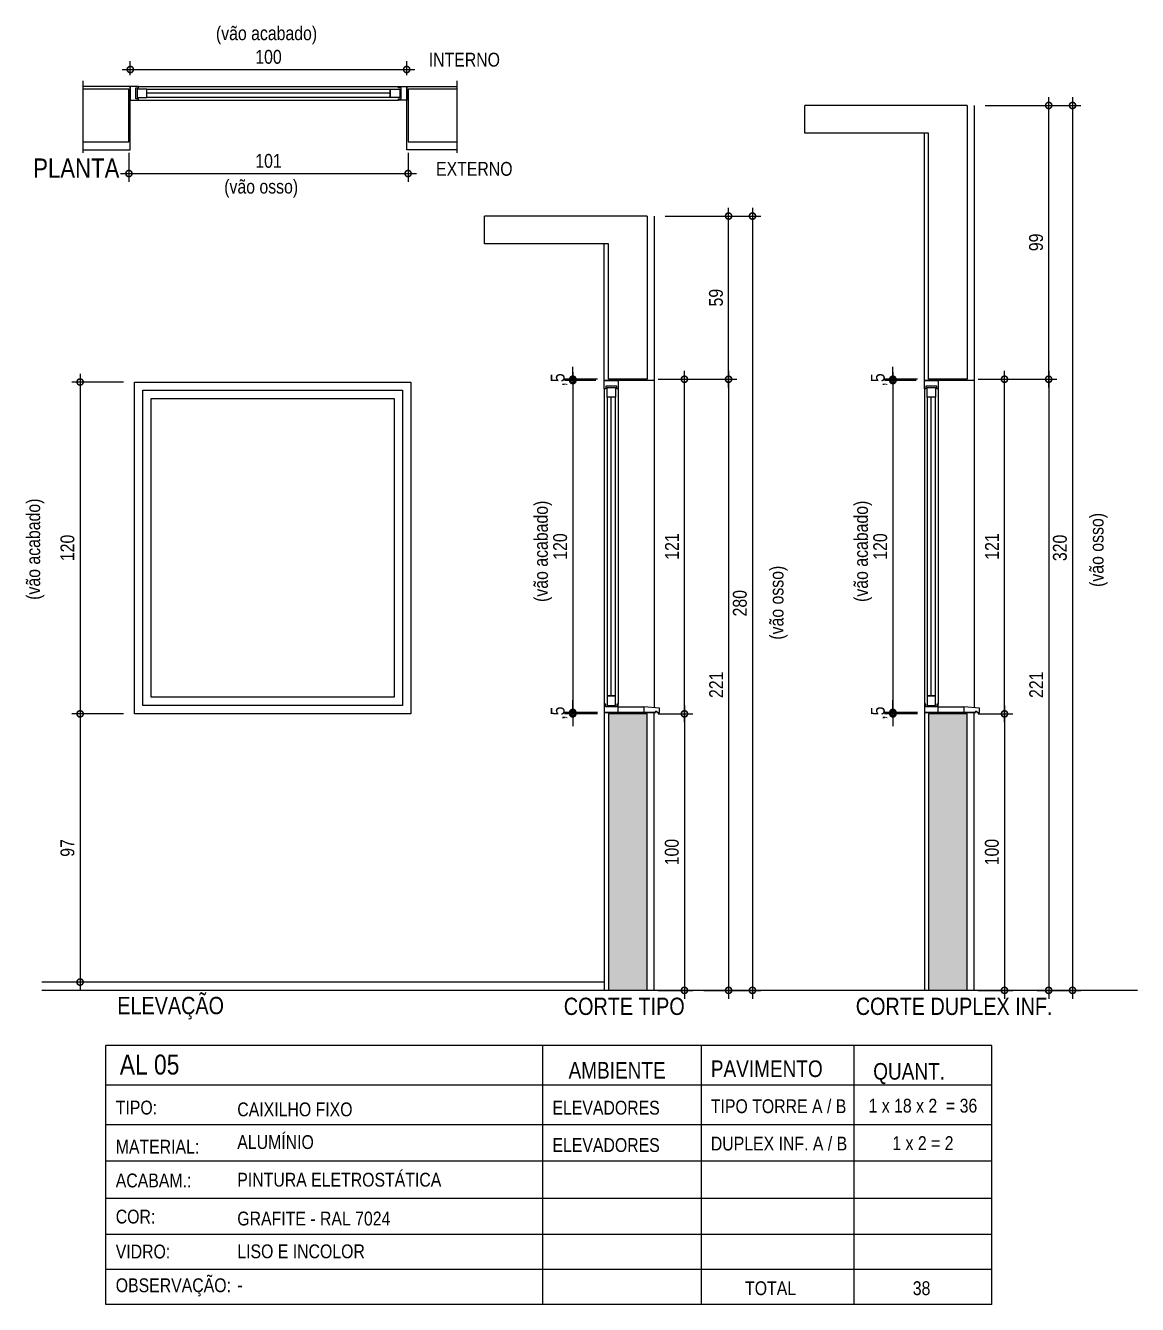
# Model space of a CAD drawing. Header units: metres. Extents: x -0.2 to 51.6, y -20.8 to 5.5.
# Drawn here: x 17.155 to 21.179, y 0.379 to 5.004 of the extents above; entities that cross this region are included whole.
import ezdxf

# ---------------------------------------------------------------- set-up
doc = ezdxf.new("R2010")
doc.units = ezdxf.units.M
for name, color, linetype in [('ARQ-ALV ACAB', 4, 'Continuous'), ('ARQ-ALV OSSO', 5, 'Continuous'), ('ARQ-AUX', 7, 'Continuous'), ('ARQ-AUX1', 1, 'Continuous'), ('ARQ-AUX2', 2, 'Continuous'), ('ARQ-CAX', 1, 'Continuous'), ('ARQ-CAX @ 1', 1, 'Continuous'), ('ARQ-DIM', 2, 'Continuous'), ('ARQ-ENCH', 1, 'Continuous'), ('ARQ-EST', 2, 'Continuous'), ('ARQ-TXT', 2, 'Continuous'), ('ES-CORTE', 2, 'Continuous')]:
    doc.layers.add(name, color=color, linetype=linetype)
doc.styles.add('Adesa', font='ARIALN.TTF')
doc.styles.get("Standard").update_dxf_attribs({"font": 'arial.ttf'})
doc.dimstyles.new('ADESA 1-0025', dxfattribs={"dimtxt": 0.05, "dimasz": 0.045, "dimexe": 0.03, "dimexo": 0.04, "dimgap": 0.02, "dimtad": 1, "dimtoh": 1, "dimdec": 0, "dimlfac": 100, "dimzin": 4, "dimtxsty": 'Adesa', "dimblk": 'DOTSMALL', "dimcen": 1, "dimdle": 0.03, "dimclrd": 1, "dimclre": 1, "dimclrt": 256, "dimazin": 1, "dimtm": 1e-09, "dimtfac": 1, "dimtdec": 0, "dimtix": 1, "dimtmove": 2, "dimatfit": 0, "dimldrblk": 'DOTSMALL', "dimfxl": 0.8, "dimtvp": 2, "dimtolj": 1, "dimtzin": 0, "dimarcsym": 0})

# ---------------------------------------------------------------- blocks, each defined once
blk = doc.blocks.new('_DotSmall')
at = {"color": 0, "linetype": 'ByBlock', "const_width": 0.5}
blk.add_lwpolyline([(-0.0625, 0, 1), (0.0625, 0, 1)], format="xyb", close=True, dxfattribs=at)
blk = doc.blocks.new('*D80')
at = {"layer": 'ARQ-DIM', "color": 1, "lineweight": -2, "transparency": 16777216}
for p, q in [((17.5345, 4.8238), (17.5345, 4.8748)), ((18.5345, 4.8238), (18.5345, 4.8748)), ((17.5045, 4.8448), (18.5645, 4.8448))]:
    blk.add_line(p, q, dxfattribs=at)
at = {"layer": 'Defpoints', "color": 0, "transparency": 16777216}
for p in [(18.5345, 4.8448), (17.5345, 4.7838), (18.5345, 4.7838)]:
    blk.add_point(p, dxfattribs=at)
at = {"layer": 'ARQ-DIM', "color": 1, "lineweight": -2, "transparency": 16777216, "xscale": 0.045, "yscale": 0.045, "zscale": 0.045, "rotation": 180}
blk.add_blockref('_DotSmall', (17.5345, 4.8448), dxfattribs=at)
at = {"layer": 'ARQ-DIM', "color": 1, "lineweight": -2, "transparency": 16777216, "xscale": 0.045, "yscale": 0.045, "zscale": 0.045}
blk.add_blockref('_DotSmall', (18.5345, 4.8448), dxfattribs=at)
at = {"layer": 'ARQ-DIM', "transparency": 16777216, "insert": (18.0345, 4.8903), "char_height": 0.05, "attachment_point": 5, "style": 'Adesa'}
blk.add_mtext('\\A1;100', dxfattribs=at)
blk = doc.blocks.new('*D81')
at = {"layer": 'ARQ-DIM', "color": 1, "lineweight": -2, "transparency": 16777216}
for p, q in [((17.5295, 4.5438), (17.5295, 4.4386)), ((18.5395, 4.5438), (18.5395, 4.4386)), ((17.4995, 4.4686), (18.5695, 4.4686))]:
    blk.add_line(p, q, dxfattribs=at)
at = {"layer": 'Defpoints', "color": 0, "transparency": 16777216}
for p in [(17.5295, 4.5838), (18.5395, 4.5838), (18.5395, 4.4686)]:
    blk.add_point(p, dxfattribs=at)
at = {"layer": 'ARQ-DIM', "color": 1, "lineweight": -2, "transparency": 16777216, "xscale": 0.045, "yscale": 0.045, "zscale": 0.045, "rotation": 180}
blk.add_blockref('_DotSmall', (17.5295, 4.4686), dxfattribs=at)
at = {"layer": 'ARQ-DIM', "color": 1, "lineweight": -2, "transparency": 16777216, "xscale": 0.045, "yscale": 0.045, "zscale": 0.045}
blk.add_blockref('_DotSmall', (18.5395, 4.4686), dxfattribs=at)
at = {"layer": 'ARQ-DIM', "transparency": 16777216, "insert": (18.0345, 4.5141), "char_height": 0.05, "attachment_point": 5, "style": 'Adesa'}
blk.add_mtext('\\A1;101', dxfattribs=at)
blk = doc.blocks.new('*D71')
at = {"layer": 'ARQ-DIM', "color": 1, "lineweight": -2, "transparency": 16777216}
for p, q in [((17.5095, 3.7147), (17.3228, 3.7147)), ((17.3528, 3.7447), (17.3528, 2.4847)), ((17.5095, 2.5147), (17.3228, 2.5147))]:
    blk.add_line(p, q, dxfattribs=at)
at = {"layer": 'Defpoints', "color": 0, "transparency": 16777216}
for p in [(17.5495, 3.7147), (17.3528, 2.5147), (17.5495, 2.5147)]:
    blk.add_point(p, dxfattribs=at)
at = {"layer": 'ARQ-DIM', "color": 1, "lineweight": -2, "transparency": 16777216, "xscale": 0.045, "yscale": 0.045, "zscale": 0.045}
for p, rotation in [((17.3528, 3.7147), 90), ((17.3528, 2.5147), 270)]:
    blk.add_blockref('_DotSmall', p, dxfattribs=dict(at, rotation=rotation))
at = {"layer": 'ARQ-DIM', "transparency": 16777216, "insert": (17.3072, 3.1147), "char_height": 0.05, "attachment_point": 5, "rotation": 90, "style": 'Adesa'}
blk.add_mtext('\\A1;120', dxfattribs=at)
blk = doc.blocks.new('*D72')
at = {"layer": 'ARQ-DIM', "color": 1, "lineweight": -2, "transparency": 16777216}
for p, q in [((17.3528, 2.5447), (17.3528, 1.5147)), ((17.5095, 2.5147), (17.3228, 2.5147)), ((17.5095, 1.5447), (17.3228, 1.5447))]:
    blk.add_line(p, q, dxfattribs=at)
at = {"layer": 'Defpoints', "color": 0, "transparency": 16777216}
for p in [(17.5495, 2.5147), (17.3528, 1.5447), (17.5495, 1.5447)]:
    blk.add_point(p, dxfattribs=at)
at = {"layer": 'ARQ-DIM', "color": 1, "lineweight": -2, "transparency": 16777216, "xscale": 0.045, "yscale": 0.045, "zscale": 0.045}
for p, rotation in [((17.3528, 2.5147), 90), ((17.3528, 1.5447), 270)]:
    blk.add_blockref('_DotSmall', p, dxfattribs=dict(at, rotation=rotation))
at = {"layer": 'ARQ-DIM', "transparency": 16777216, "insert": (17.3072, 2.0297), "char_height": 0.05, "attachment_point": 5, "rotation": 90, "style": 'Adesa'}
blk.add_mtext('\\A1;97', dxfattribs=at)
blk = doc.blocks.new('*D73')
at = {"layer": 'ARQ-DIM', "color": 1, "lineweight": -2, "transparency": 16777216}
for p, q in [((19.4695, 4.3147), (19.7293, 4.3147)), ((19.6993, 3.6947), (19.6993, 4.3447)), ((19.4445, 3.7247), (19.7293, 3.7247))]:
    blk.add_line(p, q, dxfattribs=at)
at = {"layer": 'Defpoints', "color": 0, "transparency": 16777216}
for p in [(19.4295, 4.3147), (19.6993, 4.3147), (19.4045, 3.7247)]:
    blk.add_point(p, dxfattribs=at)
at = {"layer": 'ARQ-DIM', "color": 1, "lineweight": -2, "transparency": 16777216, "xscale": 0.045, "yscale": 0.045, "zscale": 0.045}
for p, rotation in [((19.6993, 4.3147), 90), ((19.6993, 3.7247), 270)]:
    blk.add_blockref('_DotSmall', p, dxfattribs=dict(at, rotation=rotation))
at = {"layer": 'ARQ-DIM', "transparency": 16777216, "insert": (19.6538, 4.0197), "char_height": 0.05, "attachment_point": 5, "rotation": 90, "style": 'Adesa'}
blk.add_mtext('\\A1;59', dxfattribs=at)
blk = doc.blocks.new('*D74')
at = {"layer": 'ARQ-DIM', "color": 1, "lineweight": -2, "transparency": 16777216}
for p, q in [((19.7174, 4.3147), (19.8157, 4.3147)), ((19.7857, 4.3447), (19.7857, 1.4847)), ((19.728, 1.5147), (19.8157, 1.5147))]:
    blk.add_line(p, q, dxfattribs=at)
at = {"layer": 'Defpoints', "color": 0, "transparency": 16777216}
for p in [(19.6774, 4.3147), (19.688, 1.5147), (19.7857, 1.5147)]:
    blk.add_point(p, dxfattribs=at)
at = {"layer": 'ARQ-DIM', "color": 1, "lineweight": -2, "transparency": 16777216, "xscale": 0.045, "yscale": 0.045, "zscale": 0.045}
for p, rotation in [((19.7857, 4.3147), 90), ((19.7857, 1.5147), 270)]:
    blk.add_blockref('_DotSmall', p, dxfattribs=dict(at, rotation=rotation))
at = {"layer": 'ARQ-DIM', "transparency": 16777216, "insert": (19.7402, 2.9147), "char_height": 0.05, "attachment_point": 5, "rotation": 90, "style": 'Adesa'}
blk.add_mtext('\\A1;280', dxfattribs=at)
blk = doc.blocks.new('*U83')
at = {"color": 0, "linetype": 'ByBlock', "ltscale": 0.5}
for points in [[(0.02, -0.045), (0.02, -0.045), (0.02, -0.045), (0.02, -0.045), (0.02, -0.045), (0.02, -0.045), (0.02, -0.045), (0.02, -0.045), (0.02, -0.045), (0.03, -0.045), (0.03, -0.05), (0, -0.05), (0, 0), (0.03, 0), (0.03, -0.005), (0.02, -0.005), (0.02, -0.045)], [(0.98, -0.045), (0.98, -0.045), (0.98, -0.045), (0.98, -0.045), (0.98, -0.045), (0.98, -0.045), (0.98, -0.045), (0.98, -0.045), (0.98, -0.045), (0.97, -0.045), (0.97, -0.05), (1, -0.05), (1, 0), (0.97, 0), (0.97, -0.005), (0.98, -0.005), (0.98, -0.045)], [(0.025, -0.01), (0.06, -0.01), (0.06, -0.04), (0.025, -0.04)], [(0.975, -0.01), (0.94, -0.01), (0.94, -0.04), (0.975, -0.04)]]:
    blk.add_lwpolyline(points, close=True, dxfattribs=at)
at = {"color": 8, "linetype": 'ByBlock', "ltscale": 0.5}
for points in [[(0.97, 0), (0.03, 0)], [(0.97, -0.05), (0.03, -0.05)]]:
    blk.add_lwpolyline(points, dxfattribs=at)
at = {"color": 7, "linetype": 'ByBlock', "ltscale": 0.5}
blk.add_lwpolyline([(0.94, -0.01), (0.94, -0.04), (0.06, -0.04), (0.06, -0.01)], close=True, dxfattribs=at)
blk.add_lwpolyline([(0.06, -0.025), (0.94, -0.025)], dxfattribs=at)
blk = doc.blocks.new('*D75')
at = {"layer": 'ARQ-DIM', "color": 1, "lineweight": -2, "transparency": 16777216}
for p, q in [((19.5395, 2.5447), (19.5395, 1.4847)), ((19.4445, 2.5147), (19.5695, 2.5147)), ((19.4445, 1.5147), (19.5695, 1.5147))]:
    blk.add_line(p, q, dxfattribs=at)
at = {"layer": 'Defpoints', "color": 0, "transparency": 16777216}
for p in [(19.4045, 2.5147), (19.4045, 1.5147), (19.5395, 1.5147)]:
    blk.add_point(p, dxfattribs=at)
at = {"layer": 'ARQ-DIM', "color": 1, "lineweight": -2, "transparency": 16777216, "xscale": 0.045, "yscale": 0.045, "zscale": 0.045}
for p, rotation in [((19.5395, 2.5147), 90), ((19.5395, 1.5147), 270)]:
    blk.add_blockref('_DotSmall', p, dxfattribs=dict(at, rotation=rotation))
at = {"layer": 'ARQ-DIM', "transparency": 16777216, "insert": (19.494, 2.0147), "char_height": 0.05, "attachment_point": 5, "rotation": 90, "style": 'Adesa'}
blk.add_mtext('\\A1;100', dxfattribs=at)
blk = doc.blocks.new('*D76')
at = {"layer": 'ARQ-DIM', "color": 1, "lineweight": -2, "transparency": 16777216}
for p, q in [((19.5395, 2.4847), (19.5395, 3.7547)), ((19.4445, 3.7247), (19.5695, 3.7247)), ((19.4445, 2.5147), (19.5695, 2.5147))]:
    blk.add_line(p, q, dxfattribs=at)
at = {"layer": 'Defpoints', "color": 0, "transparency": 16777216}
for p in [(19.4045, 3.7247), (19.5395, 3.7247), (19.4045, 2.5147)]:
    blk.add_point(p, dxfattribs=at)
at = {"layer": 'ARQ-DIM', "color": 1, "lineweight": -2, "transparency": 16777216, "xscale": 0.045, "yscale": 0.045, "zscale": 0.045}
for p, rotation in [((19.5395, 3.7247), 90), ((19.5395, 2.5147), 270)]:
    blk.add_blockref('_DotSmall', p, dxfattribs=dict(at, rotation=rotation))
at = {"layer": 'ARQ-DIM', "transparency": 16777216, "insert": (19.4944, 3.1197), "char_height": 0.05, "attachment_point": 5, "rotation": 90, "style": 'Adesa'}
blk.add_mtext('\\A1;121', dxfattribs=at)
blk = doc.blocks.new('*D82')
at = {"layer": 'ARQ-DIM', "color": 1, "lineweight": -2, "transparency": 16777216}
for p, q in [((19.6993, 3.7547), (19.6993, 1.4847)), ((19.6095, 3.7247), (19.7293, 3.7247)), ((19.6095, 1.5147), (19.7293, 1.5147))]:
    blk.add_line(p, q, dxfattribs=at)
at = {"layer": 'Defpoints', "color": 0, "transparency": 16777216}
for p in [(19.5695, 3.7247), (19.5695, 1.5147), (19.6993, 1.5147)]:
    blk.add_point(p, dxfattribs=at)
at = {"layer": 'ARQ-DIM', "color": 1, "lineweight": -2, "transparency": 16777216, "xscale": 0.045, "yscale": 0.045, "zscale": 0.045}
for p, rotation in [((19.6993, 3.7247), 90), ((19.6993, 1.5147), 270)]:
    blk.add_blockref('_DotSmall', p, dxfattribs=dict(at, rotation=rotation))
at = {"layer": 'ARQ-DIM', "transparency": 16777216, "insert": (19.6542, 2.6197), "char_height": 0.05, "attachment_point": 5, "rotation": 90, "style": 'Adesa'}
blk.add_mtext('\\A1;221', dxfattribs=at)
blk = doc.blocks.new('*D77')
at = {"layer": 'ARQ-DIM', "color": 1, "lineweight": -2, "transparency": 16777216}
for p, q in [((19.1356, 3.7497), (19.1356, 2.4897)), ((19.2195, 3.7197), (19.1056, 3.7197)), ((19.2195, 2.5197), (19.1056, 2.5197))]:
    blk.add_line(p, q, dxfattribs=at)
at = {"layer": 'Defpoints', "color": 0, "transparency": 16777216}
for p in [(19.2595, 3.7197), (19.1356, 2.5197), (19.2595, 2.5197)]:
    blk.add_point(p, dxfattribs=at)
at = {"layer": 'ARQ-DIM', "color": 1, "lineweight": -2, "transparency": 16777216, "xscale": 0.045, "yscale": 0.045, "zscale": 0.045}
for p, rotation in [((19.1356, 3.7197), 90), ((19.1356, 2.5197), 270)]:
    blk.add_blockref('_DotSmall', p, dxfattribs=dict(at, rotation=rotation))
at = {"layer": 'ARQ-DIM', "transparency": 16777216, "insert": (19.09, 3.1197), "char_height": 0.05, "attachment_point": 5, "rotation": 90, "style": 'Adesa'}
blk.add_mtext('\\A1;120', dxfattribs=at)
blk = doc.blocks.new('*D78')
at = {"layer": 'ARQ-DIM', "color": 1, "lineweight": -2, "transparency": 16777216}
for p, q in [((19.1356, 3.7247), (19.1356, 3.7697)), ((19.2245, 3.7247), (19.1056, 3.7247)), ((19.2195, 3.7197), (19.1056, 3.7197)), ((19.1356, 3.7247), (19.1356, 3.7197)), ((19.1356, 3.7197), (19.1356, 3.6747))]:
    blk.add_line(p, q, dxfattribs=at)
at = {"layer": 'Defpoints', "color": 0, "transparency": 16777216}
for p in [(19.1356, 3.7197), (19.2595, 3.7197), (19.2645, 3.7247)]:
    blk.add_point(p, dxfattribs=at)
at = {"layer": 'ARQ-DIM', "color": 1, "lineweight": -2, "transparency": 16777216, "xscale": 0.045, "yscale": 0.045, "zscale": 0.045}
for p, rotation in [((19.1356, 3.7247), 270), ((19.1356, 3.7197), 90)]:
    blk.add_blockref('_DotSmall', p, dxfattribs=dict(at, rotation=rotation))
at = {"layer": 'ARQ-DIM', "transparency": 16777216, "insert": (19.0856, 3.7222), "char_height": 0.05, "attachment_point": 5, "rotation": 90, "style": 'Adesa'}
blk.add_mtext('\\A1;,5', dxfattribs=at)
blk = doc.blocks.new('*D79')
at = {"layer": 'ARQ-DIM', "color": 1, "lineweight": -2, "transparency": 16777216}
for p, q in [((19.1356, 2.5197), (19.1356, 2.5647)), ((19.2245, 2.5197), (19.1056, 2.5197)), ((19.2245, 2.5147), (19.1056, 2.5147)), ((19.1356, 2.5147), (19.1356, 2.5197)), ((19.1356, 2.5147), (19.1356, 2.4697))]:
    blk.add_line(p, q, dxfattribs=at)
at = {"layer": 'Defpoints', "color": 0, "transparency": 16777216}
for p in [(19.1356, 2.5197), (19.2645, 2.5197), (19.2645, 2.5147)]:
    blk.add_point(p, dxfattribs=at)
at = {"layer": 'ARQ-DIM', "color": 1, "lineweight": -2, "transparency": 16777216, "xscale": 0.045, "yscale": 0.045, "zscale": 0.045}
for p, rotation in [((19.1356, 2.5197), 270), ((19.1356, 2.5147), 90)]:
    blk.add_blockref('_DotSmall', p, dxfattribs=dict(at, rotation=rotation))
at = {"layer": 'ARQ-DIM', "transparency": 16777216, "insert": (19.0856, 2.5172), "char_height": 0.05, "attachment_point": 5, "rotation": 90, "style": 'Adesa'}
blk.add_mtext('\\A1;,5', dxfattribs=at)
blk = doc.blocks.new('*U84')
at = {"color": 0, "linetype": 'ByBlock', "ltscale": 0.5}
for points in [[(0.02, -0.045), (0.02, -0.045), (0.02, -0.045), (0.02, -0.045), (0.02, -0.045), (0.02, -0.045), (0.02, -0.045), (0.02, -0.045), (0.02, -0.045), (0.03, -0.045), (0.03, -0.05), (0, -0.05), (0, 0), (0.03, 0), (0.03, -0.005), (0.02, -0.005), (0.02, -0.045)], [(1.18, -0.045), (1.18, -0.045), (1.18, -0.045), (1.18, -0.045), (1.18, -0.045), (1.18, -0.045), (1.18, -0.045), (1.18, -0.045), (1.18, -0.045), (1.17, -0.045), (1.17, -0.05), (1.2, -0.05), (1.2, 0), (1.17, 0), (1.17, -0.005), (1.18, -0.005), (1.18, -0.045)], [(0.025, -0.01), (0.06, -0.01), (0.06, -0.04), (0.025, -0.04)], [(1.175, -0.01), (1.14, -0.01), (1.14, -0.04), (1.175, -0.04)]]:
    blk.add_lwpolyline(points, close=True, dxfattribs=at)
at = {"color": 8, "linetype": 'ByBlock', "ltscale": 0.5}
for points in [[(1.17, 0), (0.03, 0)], [(1.17, -0.05), (0.03, -0.05)]]:
    blk.add_lwpolyline(points, dxfattribs=at)
at = {"color": 7, "linetype": 'ByBlock', "ltscale": 0.5}
blk.add_lwpolyline([(1.14, -0.01), (1.14, -0.04), (0.06, -0.04), (0.06, -0.01)], close=True, dxfattribs=at)
blk.add_lwpolyline([(0.06, -0.025), (1.14, -0.025)], dxfattribs=at)
blk = doc.blocks.new('*D128')
at = {"layer": 'ARQ-DIM', "color": 1, "lineweight": -2, "transparency": 16777216}
for p, q in [((20.8575, 3.6947), (20.8575, 4.7447)), ((20.6277, 4.7147), (20.8875, 4.7147)), ((20.6027, 3.7247), (20.8875, 3.7247))]:
    blk.add_line(p, q, dxfattribs=at)
at = {"layer": 'Defpoints', "color": 0, "transparency": 16777216}
for p in [(20.5877, 4.7147), (20.8575, 4.7147), (20.5627, 3.7247)]:
    blk.add_point(p, dxfattribs=at)
at = {"layer": 'ARQ-DIM', "color": 1, "lineweight": -2, "transparency": 16777216, "xscale": 0.045, "yscale": 0.045, "zscale": 0.045}
for p, rotation in [((20.8575, 4.7147), 90), ((20.8575, 3.7247), 270)]:
    blk.add_blockref('_DotSmall', p, dxfattribs=dict(at, rotation=rotation))
at = {"layer": 'ARQ-DIM', "transparency": 16777216, "insert": (20.812, 4.2197), "char_height": 0.05, "attachment_point": 5, "rotation": 90, "style": 'Adesa'}
blk.add_mtext('\\A1;99', dxfattribs=at)
blk = doc.blocks.new('*D129')
at = {"layer": 'ARQ-DIM', "color": 1, "lineweight": -2, "transparency": 16777216}
for p, q in [((20.9438, 4.7447), (20.9438, 1.4847)), ((20.8755, 4.7147), (20.9738, 4.7147)), ((20.8862, 1.5147), (20.9738, 1.5147))]:
    blk.add_line(p, q, dxfattribs=at)
at = {"layer": 'Defpoints', "color": 0, "transparency": 16777216}
for p in [(20.8355, 4.7147), (20.8462, 1.5147), (20.9438, 1.5147)]:
    blk.add_point(p, dxfattribs=at)
at = {"layer": 'ARQ-DIM', "color": 1, "lineweight": -2, "transparency": 16777216, "xscale": 0.045, "yscale": 0.045, "zscale": 0.045}
for p, rotation in [((20.9438, 4.7147), 90), ((20.9438, 1.5147), 270)]:
    blk.add_blockref('_DotSmall', p, dxfattribs=dict(at, rotation=rotation))
at = {"layer": 'ARQ-DIM', "transparency": 16777216, "insert": (20.8983, 3.1147), "char_height": 0.05, "attachment_point": 5, "rotation": 90, "style": 'Adesa'}
blk.add_mtext('\\A1;320', dxfattribs=at)
blk = doc.blocks.new('*D130')
at = {"layer": 'ARQ-DIM', "color": 1, "lineweight": -2, "transparency": 16777216}
for p, q in [((20.6976, 2.5447), (20.6976, 1.4847)), ((20.6027, 2.5147), (20.7276, 2.5147)), ((20.6027, 1.5147), (20.7276, 1.5147))]:
    blk.add_line(p, q, dxfattribs=at)
at = {"layer": 'Defpoints', "color": 0, "transparency": 16777216}
for p in [(20.5627, 2.5147), (20.5627, 1.5147), (20.6976, 1.5147)]:
    blk.add_point(p, dxfattribs=at)
at = {"layer": 'ARQ-DIM', "color": 1, "lineweight": -2, "transparency": 16777216, "xscale": 0.045, "yscale": 0.045, "zscale": 0.045}
for p, rotation in [((20.6976, 2.5147), 90), ((20.6976, 1.5147), 270)]:
    blk.add_blockref('_DotSmall', p, dxfattribs=dict(at, rotation=rotation))
at = {"layer": 'ARQ-DIM', "transparency": 16777216, "insert": (20.6521, 2.0147), "char_height": 0.05, "attachment_point": 5, "rotation": 90, "style": 'Adesa'}
blk.add_mtext('\\A1;100', dxfattribs=at)
blk = doc.blocks.new('*D131')
at = {"layer": 'ARQ-DIM', "color": 1, "lineweight": -2, "transparency": 16777216}
for p, q in [((20.6976, 2.4847), (20.6976, 3.7547)), ((20.6027, 3.7247), (20.7276, 3.7247)), ((20.6027, 2.5147), (20.7276, 2.5147))]:
    blk.add_line(p, q, dxfattribs=at)
at = {"layer": 'Defpoints', "color": 0, "transparency": 16777216}
for p in [(20.5627, 3.7247), (20.6976, 3.7247), (20.5627, 2.5147)]:
    blk.add_point(p, dxfattribs=at)
at = {"layer": 'ARQ-DIM', "color": 1, "lineweight": -2, "transparency": 16777216, "xscale": 0.045, "yscale": 0.045, "zscale": 0.045}
for p, rotation in [((20.6976, 3.7247), 90), ((20.6976, 2.5147), 270)]:
    blk.add_blockref('_DotSmall', p, dxfattribs=dict(at, rotation=rotation))
at = {"layer": 'ARQ-DIM', "transparency": 16777216, "insert": (20.6525, 3.1197), "char_height": 0.05, "attachment_point": 5, "rotation": 90, "style": 'Adesa'}
blk.add_mtext('\\A1;121', dxfattribs=at)
blk = doc.blocks.new('*D135')
at = {"layer": 'ARQ-DIM', "color": 1, "lineweight": -2, "transparency": 16777216}
for p, q in [((20.8575, 3.7547), (20.8575, 1.4847)), ((20.7676, 3.7247), (20.8875, 3.7247)), ((20.8155, 1.5147), (20.8875, 1.5147))]:
    blk.add_line(p, q, dxfattribs=at)
at = {"layer": 'Defpoints', "color": 0, "transparency": 16777216}
for p in [(20.7276, 3.7247), (20.7755, 1.5147), (20.8575, 1.5147)]:
    blk.add_point(p, dxfattribs=at)
at = {"layer": 'ARQ-DIM', "color": 1, "lineweight": -2, "transparency": 16777216, "xscale": 0.045, "yscale": 0.045, "zscale": 0.045}
for p, rotation in [((20.8575, 3.7247), 90), ((20.8575, 1.5147), 270)]:
    blk.add_blockref('_DotSmall', p, dxfattribs=dict(at, rotation=rotation))
at = {"layer": 'ARQ-DIM', "transparency": 16777216, "insert": (20.8124, 2.6197), "char_height": 0.05, "attachment_point": 5, "rotation": 90, "style": 'Adesa'}
blk.add_mtext('\\A1;221', dxfattribs=at)
blk = doc.blocks.new('*D132')
at = {"layer": 'ARQ-DIM', "color": 1, "lineweight": -2, "transparency": 16777216}
for p, q in [((20.2937, 3.7497), (20.2937, 2.4897)), ((20.3777, 3.7197), (20.2637, 3.7197)), ((20.3777, 2.5197), (20.2637, 2.5197))]:
    blk.add_line(p, q, dxfattribs=at)
at = {"layer": 'Defpoints', "color": 0, "transparency": 16777216}
for p in [(20.4177, 3.7197), (20.2937, 2.5197), (20.4177, 2.5197)]:
    blk.add_point(p, dxfattribs=at)
at = {"layer": 'ARQ-DIM', "color": 1, "lineweight": -2, "transparency": 16777216, "xscale": 0.045, "yscale": 0.045, "zscale": 0.045}
for p, rotation in [((20.2937, 3.7197), 90), ((20.2937, 2.5197), 270)]:
    blk.add_blockref('_DotSmall', p, dxfattribs=dict(at, rotation=rotation))
at = {"layer": 'ARQ-DIM', "transparency": 16777216, "insert": (20.2482, 3.1197), "char_height": 0.05, "attachment_point": 5, "rotation": 90, "style": 'Adesa'}
blk.add_mtext('\\A1;120', dxfattribs=at)
blk = doc.blocks.new('*D133')
at = {"layer": 'ARQ-DIM', "color": 1, "lineweight": -2, "transparency": 16777216}
for p, q in [((20.2937, 3.7247), (20.2937, 3.7697)), ((20.3827, 3.7247), (20.2637, 3.7247)), ((20.3777, 3.7197), (20.2637, 3.7197)), ((20.2937, 3.7247), (20.2937, 3.7197)), ((20.2937, 3.7197), (20.2937, 3.6747))]:
    blk.add_line(p, q, dxfattribs=at)
at = {"layer": 'Defpoints', "color": 0, "transparency": 16777216}
for p in [(20.2937, 3.7197), (20.4177, 3.7197), (20.4227, 3.7247)]:
    blk.add_point(p, dxfattribs=at)
at = {"layer": 'ARQ-DIM', "color": 1, "lineweight": -2, "transparency": 16777216, "xscale": 0.045, "yscale": 0.045, "zscale": 0.045}
for p, rotation in [((20.2937, 3.7247), 270), ((20.2937, 3.7197), 90)]:
    blk.add_blockref('_DotSmall', p, dxfattribs=dict(at, rotation=rotation))
at = {"layer": 'ARQ-DIM', "transparency": 16777216, "insert": (20.2438, 3.7222), "char_height": 0.05, "attachment_point": 5, "rotation": 90, "style": 'Adesa'}
blk.add_mtext('\\A1;,5', dxfattribs=at)
blk = doc.blocks.new('*D134')
at = {"layer": 'ARQ-DIM', "color": 1, "lineweight": -2, "transparency": 16777216}
for p, q in [((20.2937, 2.5197), (20.2937, 2.5647)), ((20.3827, 2.5197), (20.2637, 2.5197)), ((20.3827, 2.5147), (20.2637, 2.5147)), ((20.2937, 2.5147), (20.2937, 2.5197)), ((20.2937, 2.5147), (20.2937, 2.4697))]:
    blk.add_line(p, q, dxfattribs=at)
at = {"layer": 'Defpoints', "color": 0, "transparency": 16777216}
for p in [(20.2937, 2.5197), (20.4227, 2.5197), (20.4227, 2.5147)]:
    blk.add_point(p, dxfattribs=at)
at = {"layer": 'ARQ-DIM', "color": 1, "lineweight": -2, "transparency": 16777216, "xscale": 0.045, "yscale": 0.045, "zscale": 0.045}
for p, rotation in [((20.2937, 2.5197), 270), ((20.2937, 2.5147), 90)]:
    blk.add_blockref('_DotSmall', p, dxfattribs=dict(at, rotation=rotation))
at = {"layer": 'ARQ-DIM', "transparency": 16777216, "insert": (20.2438, 2.5172), "char_height": 0.05, "attachment_point": 5, "rotation": 90, "style": 'Adesa'}
blk.add_mtext('\\A1;,5', dxfattribs=at)
blk = doc.blocks.new('ALUMINIO')
h = blk.add_hatch()
h.set_pattern_fill('ANGLE', color=8)
h.set_pattern_definition([(0, (14.769, 0), (0, 6.985), [5.08, -1.905]), (90, (14.769, 0), (-6.985, 4e-16), [5.08, -1.905])])
h.paths.add_polyline_path([(20.5627, 3.7247), (20.5627, 4.7147), (19.9748, 4.7147), (19.9748, 4.6147), (20.4227, 4.6147), (20.4227, 3.7247)])
h = blk.add_hatch()
h.set_pattern_fill('ANGLE', color=8)
h.set_pattern_definition([(0, (13.6105, 0), (0, 6.985), [5.08, -1.905]), (90, (13.6105, 0), (-6.985, 4e-16), [5.08, -1.905])])
h.paths.add_polyline_path([(19.4045, 3.7247), (19.4045, 4.3147), (18.8166, 4.3147), (18.8166, 4.2147), (19.2645, 4.2147), (19.2645, 3.7247)])
at = {"layer": 'ARQ-EST'}
h = blk.add_hatch(color=8, dxfattribs=at)
h.dxf.hatch_style = 1
h.paths.add_polyline_path([(19.4045, 1.5147), (19.2645, 1.5147), (19.2645, 2.5147), (19.4045, 2.5147)])
h = blk.add_hatch(color=8, dxfattribs=at)
h.dxf.hatch_style = 1
h.paths.add_polyline_path([(20.5627, 1.5147), (20.4227, 1.5147), (20.4227, 2.5147), (20.5627, 2.5147)])
for points in [[(17.3631, 4.8043), (17.3631, 4.544)], [(18.7157, 4.8043), (18.7157, 4.544)]]:
    blk.add_lwpolyline(points)
at = {"layer": 'ARQ-ALV ACAB', "color": 4}
for p, q in [((20.5877, 4.7147), (20.5877, 3.7197)), ((20.4077, 3.7197), (20.4077, 4.6147)), ((19.4295, 4.3147), (19.4295, 3.7197)), ((19.2495, 3.7197), (19.2495, 4.2147)), ((19.2495, 2.5197), (19.2495, 1.5147)), ((19.4295, 1.5147), (19.4295, 2.5197)), ((20.4077, 2.5197), (20.4077, 1.5147)), ((20.5877, 1.5147), (20.5877, 2.5197)), ((19.2495, 1.5447), (17.2149, 1.5447))]:
    blk.add_line(p, q, dxfattribs=at)
at = {"layer": 'ARQ-ALV ACAB'}
for points in [[(17.5345, 4.5538), (17.5345, 4.7838), (17.3631, 4.7838)], [(18.7157, 4.5538), (18.5345, 4.5538), (18.5345, 4.7838), (18.7157, 4.7838)], [(17.3631, 4.5538), (17.5345, 4.5538)]]:
    blk.add_lwpolyline(points, dxfattribs=at)
at = {"layer": 'ARQ-ALV ACAB', "color": 4}
for points in [[(19.4295, 3.7197), (19.2495, 3.7197)], [(20.5877, 3.7197), (20.4077, 3.7197)], [(19.4295, 2.5197), (19.2495, 2.5197)], [(20.5877, 2.5197), (20.4077, 2.5197)]]:
    blk.add_lwpolyline(points, dxfattribs=at)
at = {"layer": 'ARQ-ALV OSSO'}
for points in [[(17.3631, 4.5838), (17.5295, 4.5838), (17.5295, 4.7738), (17.3631, 4.7738)], [(18.7157, 4.7738), (18.5395, 4.7738), (18.5395, 4.5838), (18.7157, 4.5838)]]:
    blk.add_lwpolyline(points, dxfattribs=at)
at = {"layer": 'ARQ-AUX'}
for points in [[(19.4295, 3.7197), (19.4295, 2.5369)], [(20.5877, 3.7197), (20.5877, 2.5369)]]:
    blk.add_lwpolyline(points, dxfattribs=at)
at = {"layer": 'ARQ-AUX1'}
for points in [[(19.3925, 2.5197), (19.2995, 2.5197), (19.2995, 2.5397), (19.3925, 2.5397)], [(19.4395, 2.5197), (19.4495, 2.5197), (19.4495, 2.5347), (19.3925, 2.5397), (19.3925, 2.5197), (19.4345, 2.5197), (19.4345, 2.5247), (19.4395, 2.5247)], [(20.5507, 2.5197), (20.4577, 2.5197), (20.4577, 2.5397), (20.5507, 2.5397)], [(20.5977, 2.5197), (20.6077, 2.5197), (20.6077, 2.5347), (20.5507, 2.5397), (20.5507, 2.5197), (20.5927, 2.5197), (20.5927, 2.5247), (20.5977, 2.5247)]]:
    blk.add_lwpolyline(points, close=True, dxfattribs=at)
at = {"layer": 'ARQ-AUX2'}
for p, q in [((20.5627, 4.7147), (19.9748, 4.7147)), ((20.5627, 4.7147), (20.5627, 3.7247)), ((20.4227, 4.6147), (19.9748, 4.6147)), ((20.4227, 3.7247), (20.4227, 4.6147)), ((19.4045, 4.3147), (18.8166, 4.3147)), ((19.4045, 4.3147), (19.4045, 3.7247)), ((19.2645, 4.2147), (18.8166, 4.2147)), ((19.2645, 3.7247), (19.2645, 4.2147)), ((19.4045, 3.7247), (19.2645, 3.7247)), ((20.5627, 3.7247), (20.4227, 3.7247))]:
    blk.add_line(p, q, dxfattribs=at)
at = {"layer": 'ARQ-CAX'}
for points in [[(17.5495, 3.7147), (18.5495, 3.7147), (18.5495, 2.5147), (17.5495, 2.5147)], [(17.5795, 3.6847), (18.5195, 3.6847), (18.5195, 2.5447), (17.5795, 2.5447)], [(17.6095, 3.6547), (18.4895, 3.6547), (18.4895, 2.5747), (17.6095, 2.5747)]]:
    blk.add_lwpolyline(points, close=True, dxfattribs=at)
at = {"layer": 'ARQ-ENCH', "ltscale": 0.01}
for p, q in [((20.652, 1.3159), (17.4459, 1.3159)), ((17.4459, 0.379), (17.4459, 1.3159)), ((19.0273, 0.379), (19.0273, 1.3159)), ((19.0273, 0.379), (19.0273, 1.3159)), ((19.6004, 1.3159), (19.6004, 0.379)), ((20.1528, 1.3159), (20.1528, 0.379)), ((20.652, 0.379), (20.652, 1.3159)), ((20.652, 1.172), (17.4459, 1.172)), ((20.652, 1.0282), (17.4459, 1.0282)), ((20.652, 0.8975), (17.4459, 0.8975)), ((20.652, 0.7624), (17.4459, 0.7624)), ((20.652, 0.6317), (17.4459, 0.6317)), ((20.652, 0.5053), (17.4459, 0.5053)), ((20.652, 0.379), (17.4459, 0.379))]:
    blk.add_line(p, q, dxfattribs=at)
at = {"layer": 'ARQ-EST', "color": 8}
for points in [[(19.9748, 4.6147), (19.9748, 4.7147)], [(18.8166, 4.2147), (18.8166, 4.3147)]]:
    blk.add_lwpolyline(points, dxfattribs=at)
at = {"layer": 'ES-CORTE'}
for p, q in [((19.4045, 2.5147), (19.2645, 2.5147)), ((19.2645, 2.5147), (19.2645, 1.5147)), ((19.4045, 1.5147), (19.4045, 2.5147)), ((20.5627, 2.5147), (20.4227, 2.5147)), ((20.4227, 2.5147), (20.4227, 1.5147)), ((20.5627, 1.5147), (20.5627, 2.5147)), ((21.1787, 1.5147), (17.2149, 1.5147))]:
    blk.add_line(p, q, dxfattribs=at)
at = {"layer": 'ARQ-CAX @ 1', "rotation": 180}
blk.add_blockref('*U83', (18.5345, 4.7338), dxfattribs=at)
at = {"layer": 'ARQ-CAX @ 1', "xscale": -1, "rotation": 270}
for p in [(19.2995, 2.5197), (20.4577, 2.5197)]:
    blk.add_blockref('*U84', p, dxfattribs=at)
at = {"layer": 'ARQ-TXT', "ltscale": 0.01, "char_height": 0.05, "attachment_point": 1}
for s, insert, width in [('{\\fArial Narrow|b0|i0|c0|p34;(vão acabado)}', (17.8443, 5.001), 0.454027), ('{\\fArial Narrow|b0|i0|c0|p34;(vão osso)}', (17.8743, 4.4463), 0.26445)]:
    blk.add_mtext(s, dxfattribs=dict(at, insert=insert, width=width))
at = {"layer": 'ARQ-TXT', "ltscale": 0.01, "style": 'Adesa'}
for s, insert, char_height, width, attachment_point in [('INTERNO', (18.6143, 4.9054), 0.05, 0.686828, 1), ('EXTERNO', (18.6408, 4.5105), 0.05, 0.686828, 1), ('AL 05', (17.4965, 1.2823), 0.072, 0.605305, 1), ('AMBIENTE', (19.2959, 1.2556), 0.06, 0.467927, 2), ('PAVIMENTO', (19.6351, 1.2309), 0.06, 0.336611, 4), ('QUANT.', (20.3524, 1.2519), 0.06, 0.39922, 2), ('TIPO:', (17.4818, 1.1159), 0.05, 0.166457, 1), ('CAIXILHO FIXO', (17.9216, 1.1093), 0.05, 1.067594, 1), ('ELEVADORES', (19.0619, 1.0901), 0.05, 0.467927, 4), ('TIPO TORRE A / B', (19.6351, 1.0954), 0.05, 0.55993, 4), ('1 x 18 x 2  = 36', (20.4024, 1.0974), 0.05, 0.49922, 5), ('MATERIAL:', (17.4818, 0.9743), 0.05, 0.336303, 1), ('ALUMÍNIO', (17.9216, 0.9911), 0.05, 1.067594, 1), ('ELEVADORES', (19.0619, 0.955), 0.05, 0.467927, 4), ('DUPLEX INF. A / B', (19.6351, 0.9603), 0.05, 0.55993, 4), ('1 x 2 = 2', (20.4024, 0.9623), 0.05, 0.49922, 5), ('ACABAM.:', (17.4818, 0.8523), 0.05, 0.336303, 1), ('PINTURA ELETROSTÁTICA', (17.9216, 0.855), 0.05, 1.067594, 1), ('COR:', (17.4818, 0.7216), 0.05, 0.336303, 1), ('GRAFITE - RAL 7024', (17.9216, 0.7145), 0.05, 1.067594, 1), ('VIDRO:', (17.4818, 0.5953), 0.05, 0.336303, 1), ('LISO E INCOLOR', (17.9216, 0.596), 0.05, 1.067594, 1), ('OBSERVAÇÃO:', (17.4818, 0.4733), 0.05, 0.336303, 1), ('TOTAL', (19.8512, 0.4626), 0.05, 0.410919, 2), ('38', (20.3976, 0.4626), 0.05, 0.39922, 2), ('-', (17.9216, 0.4741), 0.05, 1.067594, 1)]:
    blk.add_mtext(s, dxfattribs=dict(at, insert=insert, char_height=char_height, width=width, attachment_point=attachment_point))
at = {"layer": 'ARQ-TXT', "attachment_point": 1, "style": 'Adesa'}
for s, insert, char_height, width in [('PLANTA', (17.1831, 4.5231), 0.07, 0.551174), ('ELEVAÇÃO', (17.4875, 1.4911), 0.0625, 0.551174), ('CORTE TIPO', (19.103, 1.4883), 0.0625, 0.551174), ('CORTE DUPLEX INF.', (20.1595, 1.4883), 0.0625, 0.773063)]:
    blk.add_mtext(s, dxfattribs=dict(at, insert=insert, char_height=char_height, width=width))
at = {"layer": 'ARQ-TXT', "ltscale": 0.01, "char_height": 0.05, "width": 0.88, "attachment_point": 1, "rotation": 90, "style": 'Adesa'}
for s, insert in [('{\\fArial Narrow|b0|i0|c0|p34;(vão acabado)}', (17.1581, 2.927)), ('{\\fArial Narrow|b0|i0|c0|p34;(vão acabado)}', (18.9951, 2.9194)), ('{\\fArial Narrow|b0|i0|c0|p34;(vão acabado)}', (20.1532, 2.9194)), ('{\\fArial Narrow|b0|i0|c0|p34;(vão osso)}', (21.0059, 2.9737)), ('{\\fArial Narrow|b0|i0|c0|p34;(vão osso)}', (19.8478, 2.7829))]:
    blk.add_mtext(s, dxfattribs=dict(at, insert=insert))
at = {"layer": 'ARQ-DIM'}
for base, p1, p2, picture, middle in [((18.5345, 4.8448), (17.5345, 4.7838), (18.5345, 4.7838), '*D80', (18.0345, 4.8903)), ((18.5395, 4.4686), (17.5295, 4.5838), (18.5395, 4.5838), '*D81', (18.0345, 4.5141))]:
    dim = blk.add_linear_dim(base=base, p1=p1, p2=p2, dimstyle='ADESA 1-0025', dxfattribs=at)
    dim.commit()
    dim.dimension.update_dxf_attribs({"geometry": picture, "text_midpoint": middle})
for base, p1, p2, picture, middle in [((20.8575, 4.7147), (20.5627, 3.7247), (20.5877, 4.7147), '*D128', (20.812, 4.2197)), ((20.9438, 1.5147), (20.8355, 4.7147), (20.8462, 1.5147), '*D129', (20.8983, 3.1147)), ((19.6993, 4.3147), (19.4045, 3.7247), (19.4295, 4.3147), '*D73', (19.6538, 4.0197)), ((19.7857, 1.5147), (19.6774, 4.3147), (19.688, 1.5147), '*D74', (19.7402, 2.9147)), ((19.1356, 2.5197), (19.2595, 3.7197), (19.2595, 2.5197), '*D77', (19.09, 3.1197)), ((19.5395, 3.7247), (19.4045, 2.5147), (19.4045, 3.7247), '*D76', (19.4944, 3.1197)), ((19.6993, 1.5147), (19.5695, 3.7247), (19.5695, 1.5147), '*D82', (19.6542, 2.6197)), ((20.2937, 2.5197), (20.4177, 3.7197), (20.4177, 2.5197), '*D132', (20.2482, 3.1197)), ((20.6976, 3.7247), (20.5627, 2.5147), (20.5627, 3.7247), '*D131', (20.6525, 3.1197)), ((20.8575, 1.5147), (20.7276, 3.7247), (20.7755, 1.5147), '*D135', (20.8124, 2.6197)), ((17.3528, 2.5147), (17.5495, 3.7147), (17.5495, 2.5147), '*D71', (17.3072, 3.1147)), ((17.3528, 1.5447), (17.5495, 2.5147), (17.5495, 1.5447), '*D72', (17.3072, 2.0297)), ((19.5395, 1.5147), (19.4045, 2.5147), (19.4045, 1.5147), '*D75', (19.494, 2.0147)), ((20.6976, 1.5147), (20.5627, 2.5147), (20.5627, 1.5147), '*D130', (20.6521, 2.0147))]:
    dim = blk.add_linear_dim(base=base, p1=p1, p2=p2, angle=90, dimstyle='ADESA 1-0025', dxfattribs=at)
    dim.commit()
    dim.dimension.update_dxf_attribs({"geometry": picture, "text_midpoint": middle})
for base, p1, p2, picture, middle in [((19.1356, 3.7197), (19.2645, 3.7247), (19.2595, 3.7197), '*D78', (19.0856, 3.7222)), ((20.2937, 3.7197), (20.4227, 3.7247), (20.4177, 3.7197), '*D133', (20.2438, 3.7222)), ((19.1356, 2.5197), (19.2645, 2.5147), (19.2645, 2.5197), '*D79', (19.0856, 2.5172)), ((20.2937, 2.5197), (20.4227, 2.5147), (20.4227, 2.5197), '*D134', (20.2438, 2.5172))]:
    dim = blk.add_linear_dim(base=base, p1=p1, p2=p2, angle=90, dimstyle='ADESA 1-0025', override={"dimdec": 1}, dxfattribs=at)
    dim.commit()
    dim.dimension.update_dxf_attribs({"geometry": picture, "text_midpoint": middle})

msp = doc.modelspace()

# ---------------------------------------------------------------- block references
msp.add_blockref('ALUMINIO', (0, 0))

doc.saveas('drawing.dxf')
